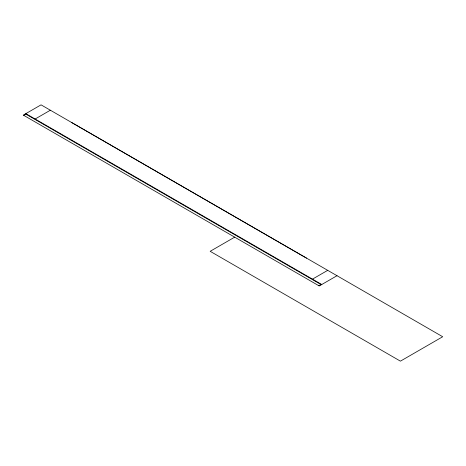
<?xml version="1.0" encoding="UTF-8"?>
<svg xmlns="http://www.w3.org/2000/svg" width="466" height="466" viewBox="0 0 466 466"><rect width="100%" height="100%" fill="white"/><g stroke="black" fill="none" stroke-linecap="round" stroke-linejoin="round"><path stroke-width="0.7" d="M23.725 115.347L25.834 114.129L320.94 284.505L318.826 285.722M35.136 119.011L50.357 110.221M71.496 122.424L306.564 258.141M234.689 237.147L210.172 251.308L400.422 361.15L442.7 336.737L41.055 104.85L23.3 115.102L319.245 285.967L337.005 275.715M312.482 279.134L327.703 270.344M25.834 113.64L321.785 284.505"/></g></svg>
